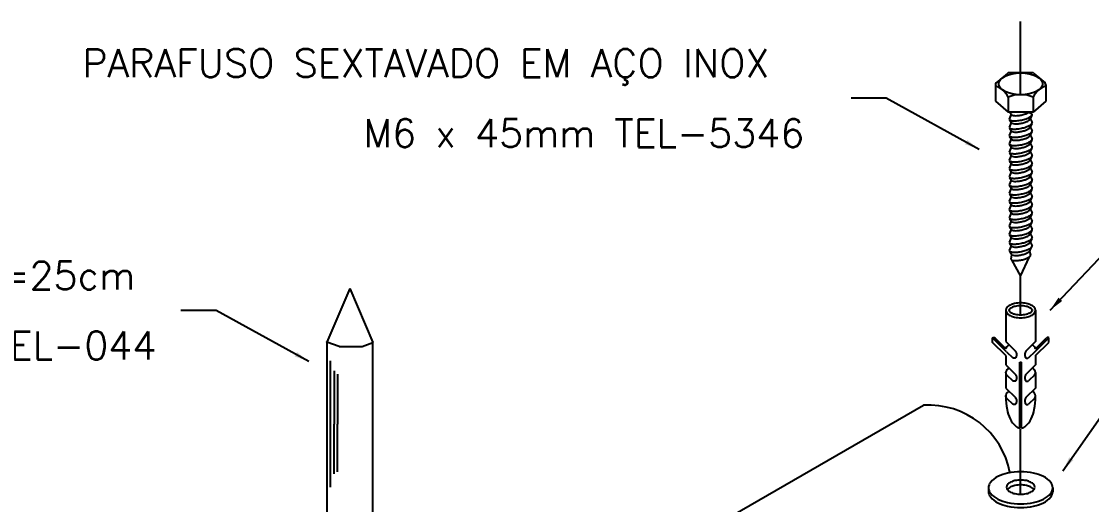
# Model space of a CAD drawing. Header units: millimetres. Extents: x -6438.6 to -6417.3, y -4691 to -4675.7.
# Drawn here: x -6430.24 to -6422.6, y -4679.13 to -4675.68 of the extents above; entities that cross this region are included whole.
import ezdxf

# ---------------------------------------------------------------- set-up
doc = ezdxf.new("R2010")
doc.units = ezdxf.units.MM
doc.header["$LTSCALE"] = 10
doc.linetypes.add('DASHDOT', pattern=[1, 0.5, -0.25, 0, -0.25])
doc.layers.add('Termotécnica', color=7, linetype='Continuous')
doc.styles.add('r80', font='romans.shx')

msp = doc.modelspace()

# ---------------------------------------------------------------- linework, layer by layer
at = {"layer": 'Termotécnica', "color": 1, "linetype": 'DASHDOT'}
for p, q in [((-6423.1102, -4676.203), (-6423.1102, -4675.684)), ((-6423.1102, -4677.7782), (-6423.1102, -4677.5027)), ((-6423.1102, -4679.0592), (-6423.1102, -4678.5927))]:
    msp.add_line(p, q, dxfattribs=at)
at = {"layer": 'Termotécnica', "color": 2}
for p, q in [((-6423.2052, -4676.0555), (-6423.284, -4676.1236)), ((-6423.0269, -4676.0511), (-6423.1934, -4676.0511)), ((-6423.0151, -4676.0555), (-6422.9364, -4676.1236)), ((-6423.2902, -4676.1372), (-6423.2902, -4676.2545)), ((-6422.9302, -4676.1372), (-6422.9302, -4676.2545)), ((-6423.2002, -4676.2248), (-6423.2002, -4676.3325)), ((-6423.0202, -4676.2248), (-6423.0202, -4676.3325)), ((-6424.0684, -4676.2327), (-6424.3184, -4676.2327)), ((-6423.4064, -4676.5974), (-6424.0684, -4676.2327)), ((-6423.2902, -4676.2545), (-6423.2002, -4676.3325)), ((-6422.9302, -4676.2545), (-6423.0202, -4676.3325)), ((-6423.0202, -4676.3325), (-6423.2002, -4676.3325)), ((-6423.1775, -4676.3473), (-6423.1925, -4676.382)), ((-6423.1865, -4676.3325), (-6423.1775, -4676.3473)), ((-6423.028, -4676.3471), (-6423.053, -4676.3325)), ((-6423.0309, -4676.3556), (-6423.0428, -4676.3773)), ((-6423.0428, -4676.3773), (-6423.028, -4676.4057)), ((-6423.1775, -4676.4059), (-6423.1925, -4676.4407)), ((-6423.1887, -4676.3875), (-6423.1775, -4676.4059)), ((-6423.1887, -4676.4461), (-6423.1775, -4676.4645)), ((-6423.0309, -4676.4143), (-6423.0428, -4676.4359)), ((-6423.0428, -4676.4359), (-6423.028, -4676.4644)), ((-6423.1775, -4676.4645), (-6423.1925, -4676.4993)), ((-6423.1775, -4676.5232), (-6423.1925, -4676.5579)), ((-6423.1887, -4676.5048), (-6423.1775, -4676.5232)), ((-6423.0309, -4676.4729), (-6423.0428, -4676.4946)), ((-6423.0428, -4676.4946), (-6423.028, -4676.523)), ((-6423.0309, -4676.5315), (-6423.0428, -4676.5532)), ((-6423.1775, -4676.5818), (-6423.1925, -4676.6166)), ((-6423.1887, -4676.5634), (-6423.1775, -4676.5818)), ((-6423.0428, -4676.5532), (-6423.028, -4676.5816)), ((-6423.0309, -4676.5902), (-6423.0428, -4676.6118)), ((-6423.0428, -4676.6118), (-6423.028, -4676.6403)), ((-6423.1775, -4676.6405), (-6423.1925, -4676.6752)), ((-6423.1887, -4676.622), (-6423.1775, -4676.6405)), ((-6423.1887, -4676.6807), (-6423.1775, -4676.6991)), ((-6423.0309, -4676.6488), (-6423.0428, -4676.6705)), ((-6423.0428, -4676.6705), (-6423.028, -4676.6989)), ((-6423.1775, -4676.6991), (-6423.1925, -4676.7339)), ((-6423.1775, -4676.7577), (-6423.1925, -4676.7925)), ((-6423.1887, -4676.7393), (-6423.1775, -4676.7577)), ((-6423.0309, -4676.7074), (-6423.0428, -4676.7291)), ((-6423.0428, -4676.7291), (-6423.028, -4676.7576)), ((-6423.1775, -4676.8164), (-6423.1925, -4676.8511)), ((-6423.1887, -4676.7979), (-6423.1775, -4676.8164)), ((-6423.0309, -4676.7661), (-6423.0428, -4676.7878)), ((-6423.0428, -4676.7878), (-6423.028, -4676.8162)), ((-6423.0309, -4676.8247), (-6423.0428, -4676.8464)), ((-6423.1775, -4676.875), (-6423.1925, -4676.9098)), ((-6423.1887, -4676.8566), (-6423.1775, -4676.875)), ((-6423.1887, -4676.9152), (-6423.1775, -4676.9336)), ((-6423.0428, -4676.8464), (-6423.028, -4676.8748)), ((-6423.0309, -4676.8834), (-6423.0428, -4676.905)), ((-6423.0428, -4676.905), (-6423.028, -4676.9335)), ((-6422.8997, -4677.7456), (-6422.0584, -4676.855)), ((-6423.1775, -4676.9336), (-6423.1925, -4676.9684)), ((-6423.1775, -4676.9923), (-6423.1925, -4677.027)), ((-6423.1887, -4676.9739), (-6423.1775, -4676.9923)), ((-6423.0309, -4676.942), (-6423.0428, -4676.9637)), ((-6423.0428, -4676.9637), (-6423.028, -4676.9921)), ((-6423.1775, -4677.0509), (-6423.1925, -4677.0857)), ((-6423.1887, -4677.0325), (-6423.1775, -4677.0509)), ((-6423.0309, -4677.0006), (-6423.0428, -4677.0223)), ((-6423.0428, -4677.0223), (-6423.028, -4677.0507)), ((-6423.0309, -4677.0593), (-6423.0428, -4677.0809)), ((-6423.1775, -4677.1096), (-6423.1925, -4677.1443)), ((-6423.1887, -4677.0911), (-6423.1775, -4677.1096)), ((-6423.0428, -4677.0809), (-6423.028, -4677.1094)), ((-6423.0309, -4677.1179), (-6423.0428, -4677.1396)), ((-6423.0428, -4677.1396), (-6423.028, -4677.168)), ((-6423.1775, -4677.1682), (-6423.1925, -4677.203)), ((-6423.1887, -4677.1498), (-6423.1775, -4677.1682)), ((-6423.1887, -4677.2084), (-6423.1775, -4677.2268)), ((-6423.0309, -4677.1765), (-6423.0428, -4677.1982)), ((-6423.0428, -4677.1982), (-6423.028, -4677.2267)), ((-6423.1775, -4677.2268), (-6423.1925, -4677.2616)), ((-6423.1775, -4677.2855), (-6423.1925, -4677.3202)), ((-6423.1887, -4677.267), (-6423.1775, -4677.2855)), ((-6423.0309, -4677.2352), (-6423.0428, -4677.2569)), ((-6423.0428, -4677.2569), (-6423.028, -4677.2853)), ((-6423.0428, -4677.3171), (-6423.0329, -4677.2959)), ((-6423.1897, -4677.325), (-6423.1775, -4677.3457)), ((-6423.1752, -4677.3496), (-6423.1799, -4677.3813)), ((-6423.1102, -4677.5027), (-6423.0474, -4677.364)), ((-6423.0469, -4677.3258), (-6423.0391, -4677.3514)), ((-6423.1749, -4677.3869), (-6423.1102, -4677.5027)), ((-6427.8943, -4677.5915), (-6428.0586, -4677.9732)), ((-6427.8943, -4677.5915), (-6427.7311, -4677.9753)), ((-6428.8495, -4677.7472), (-6429.0995, -4677.7472)), ((-6428.1875, -4678.1119), (-6428.8495, -4677.7472)), ((-6423.216, -4677.7464), (-6423.216, -4677.9699)), ((-6423.0044, -4677.7464), (-6423.0044, -4677.9699)), ((-6428.0586, -4677.9732), (-6428.058, -4679.7088)), ((-6427.9713, -4678.005), (-6428.0586, -4677.9732)), ((-6428.058, -4677.9734), (-6428.058, -4677.9717)), ((-6427.8076, -4678.005), (-6427.7311, -4677.9753)), ((-6427.731, -4679.7016), (-6427.7311, -4677.9753)), ((-6423.3101, -4677.9755), (-6423.3101, -4677.9423)), ((-6423.2104, -4678.0421), (-6423.3101, -4677.9423)), ((-6423.216, -4678.0697), (-6423.3101, -4677.9755)), ((-6423.2154, -4678.0204), (-6423.2912, -4677.9446)), ((-6423.216, -4677.9699), (-6423.1495, -4678.0364)), ((-6423.0044, -4677.9699), (-6423.0709, -4678.0364)), ((-6423.01, -4678.0421), (-6422.9102, -4677.9423)), ((-6423.0049, -4678.0204), (-6422.9292, -4677.9446)), ((-6423.0044, -4678.0697), (-6422.9102, -4677.9755)), ((-6422.9102, -4677.9755), (-6422.9102, -4677.9423)), ((-6427.9713, -4678.005), (-6427.8076, -4678.005)), ((-6423.2221, -4678.0137), (-6423.2067, -4678.0049)), ((-6423.2104, -4678.0421), (-6423.1671, -4678.0854)), ((-6423.01, -4678.0421), (-6423.0533, -4678.0854)), ((-6423.216, -4678.0697), (-6423.216, -4678.1362)), ((-6423.216, -4678.1362), (-6423.1476, -4678.2047)), ((-6423.1161, -4678.5869), (-6423.1161, -4678.1161)), ((-6423.1161, -4678.1161), (-6423.1043, -4678.1161)), ((-6423.1043, -4678.5869), (-6423.1043, -4678.1161)), ((-6423.0044, -4678.1362), (-6423.0728, -4678.2047)), ((-6423.0044, -4678.0697), (-6423.0044, -4678.1362)), ((-6423.216, -4678.1913), (-6423.216, -4678.3014)), ((-6423.2104, -4678.2073), (-6423.1671, -4678.2506)), ((-6423.01, -4678.2073), (-6423.0533, -4678.2506)), ((-6423.0044, -4678.1913), (-6423.0044, -4678.3014)), ((-6423.216, -4678.3014), (-6423.1476, -4678.3699)), ((-6423.0044, -4678.3014), (-6423.0728, -4678.3699)), ((-6422.8094, -4678.8929), (-6422.4293, -4678.35)), ((-6427.731, -4680.6885), (-6423.8037, -4678.4246)), ((-6423.2104, -4678.3726), (-6423.1671, -4678.4159)), ((-6423.01, -4678.3726), (-6423.0533, -4678.4159)), ((-6423.3393, -4679.0113), (-6423.3393, -4679.0403)), ((-6422.8812, -4679.0136), (-6422.8812, -4679.0426))]:
    msp.add_line(p, q, dxfattribs=at)
at = {"layer": 'Termotécnica', "color": 1}
for p, q in [((-6428.0329, -4678.5572), (-6428.0329, -4678.1061)), ((-6428.0072, -4678.1794), (-6428.0072, -4678.5587)), ((-6427.9819, -4678.2012), (-6427.9819, -4678.5587)), ((-6428.0329, -4679.0084), (-6428.0329, -4678.5572)), ((-6428.0072, -4678.9145), (-6428.0072, -4678.5587)), ((-6427.9819, -4678.8988), (-6427.9819, -4678.5587))]:
    msp.add_line(p, q, dxfattribs=at)
for points in [[(-6423.1925, -4676.382, 0.24548), (-6423.1873, -4676.3883, 0.082009), (-6423.1649, -4676.3937, 0.04047), (-6423.1394, -4676.3934, 0.029714), (-6423.1052, -4676.3883, 0.029714), (-6423.0718, -4676.3791, 0.04047), (-6423.0485, -4676.369, 0.082009), (-6423.0302, -4676.3549, 0.24548), (-6423.028, -4676.3471, 0.24548)], [(-6423.1775, -4676.3473, 0.24548), (-6423.1733, -4676.3524, 0.082009), (-6423.1549, -4676.3568, 0.04047), (-6423.1341, -4676.3566, 0.029714), (-6423.106, -4676.3524, 0.029714), (-6423.0787, -4676.3449, 0.04047), (-6423.0596, -4676.3366, 0.033394), (-6423.053, -4676.3325)], [(-6423.1775, -4676.4059, 0.24548), (-6423.1733, -4676.411, 0.082009), (-6423.1549, -4676.4154, 0.04047), (-6423.1341, -4676.4152, 0.029714), (-6423.106, -4676.411, 0.029714), (-6423.0787, -4676.4035, 0.04047), (-6423.0596, -4676.3952, 0.082009), (-6423.0446, -4676.3837, 0.24548), (-6423.0428, -4676.3773, 0.24548)], [(-6423.1925, -4676.4407, 0.24548), (-6423.1873, -4676.4469, 0.082009), (-6423.1649, -4676.4523, 0.04047), (-6423.1394, -4676.4521, 0.029714), (-6423.1052, -4676.4469, 0.029714), (-6423.0718, -4676.4377, 0.04047), (-6423.0485, -4676.4276, 0.082009), (-6423.0302, -4676.4136, 0.24548), (-6423.028, -4676.4057, 0.24548)], [(-6423.1775, -4676.4645, 0.24548), (-6423.1733, -4676.4697, 0.082009), (-6423.1549, -4676.4741, 0.04047), (-6423.1341, -4676.4739, 0.029714), (-6423.106, -4676.4697, 0.029714), (-6423.0787, -4676.4621, 0.04047), (-6423.0596, -4676.4539, 0.082009), (-6423.0446, -4676.4423, 0.24548), (-6423.0428, -4676.4359, 0.24548)], [(-6423.1925, -4676.4993, 0.24548), (-6423.1873, -4676.5056, 0.082009), (-6423.1649, -4676.511, 0.04047), (-6423.1394, -4676.5107, 0.029714), (-6423.1052, -4676.5056, 0.029714), (-6423.0718, -4676.4964, 0.04047), (-6423.0485, -4676.4863, 0.082009), (-6423.0302, -4676.4722, 0.24548), (-6423.028, -4676.4644, 0.24548)], [(-6423.1925, -4676.5579, 0.24548), (-6423.1873, -4676.5642, 0.082009), (-6423.1649, -4676.5696, 0.04047), (-6423.1394, -4676.5694, 0.029714), (-6423.1052, -4676.5642, 0.029714), (-6423.0718, -4676.555, 0.04047), (-6423.0485, -4676.5449, 0.082009), (-6423.0302, -4676.5308, 0.24548), (-6423.028, -4676.523, 0.24548)], [(-6423.1775, -4676.5232, 0.24548), (-6423.1733, -4676.5283, 0.082009), (-6423.1549, -4676.5327, 0.04047), (-6423.1341, -4676.5325, 0.029714), (-6423.106, -4676.5283, 0.029714), (-6423.0787, -4676.5208, 0.04047), (-6423.0596, -4676.5125, 0.082009), (-6423.0446, -4676.501, 0.24548), (-6423.0428, -4676.4946, 0.24548)], [(-6423.1925, -4676.6166, 0.24548), (-6423.1873, -4676.6229, 0.082009), (-6423.1649, -4676.6282, 0.04047), (-6423.1394, -4676.628, 0.029714), (-6423.1052, -4676.6228, 0.029714), (-6423.0718, -4676.6136, 0.04047), (-6423.0485, -4676.6035, 0.082009), (-6423.0302, -4676.5895, 0.24548), (-6423.028, -4676.5816, 0.24548)], [(-6423.1775, -4676.5818, 0.24548), (-6423.1733, -4676.587, 0.082009), (-6423.1549, -4676.5914, 0.04047), (-6423.1341, -4676.5912, 0.029714), (-6423.106, -4676.5869, 0.029714), (-6423.0787, -4676.5794, 0.04047), (-6423.0596, -4676.5711, 0.082009), (-6423.0446, -4676.5596, 0.24548), (-6423.0428, -4676.5532, 0.24548)], [(-6423.1775, -4676.6405, 0.24548), (-6423.1733, -4676.6456, 0.082009), (-6423.1549, -4676.65, 0.04047), (-6423.1341, -4676.6498, 0.029714), (-6423.106, -4676.6456, 0.029714), (-6423.0787, -4676.638, 0.04047), (-6423.0596, -4676.6298, 0.082009), (-6423.0446, -4676.6183, 0.24548), (-6423.0428, -4676.6118, 0.24548)], [(-6423.1925, -4676.6752, 0.24548), (-6423.1873, -4676.6815, 0.082009), (-6423.1649, -4676.6869, 0.04047), (-6423.1394, -4676.6866, 0.029714), (-6423.1052, -4676.6815, 0.029714), (-6423.0718, -4676.6723, 0.04047), (-6423.0485, -4676.6622, 0.082009), (-6423.0302, -4676.6481, 0.24548), (-6423.028, -4676.6403, 0.24548)], [(-6423.1775, -4676.6991, 0.24548), (-6423.1733, -4676.7042, 0.082009), (-6423.1549, -4676.7086, 0.04047), (-6423.1341, -4676.7084, 0.029714), (-6423.106, -4676.7042, 0.029714), (-6423.0787, -4676.6967, 0.04047), (-6423.0596, -4676.6884, 0.082009), (-6423.0446, -4676.6769, 0.24548), (-6423.0428, -4676.6705, 0.24548)], [(-6423.1925, -4676.7339, 0.24548), (-6423.1873, -4676.7401, 0.082009), (-6423.1649, -4676.7455, 0.04047), (-6423.1394, -4676.7453, 0.029714), (-6423.1052, -4676.7401, 0.029714), (-6423.0718, -4676.7309, 0.04047), (-6423.0485, -4676.7208, 0.082009), (-6423.0302, -4676.7067, 0.24548), (-6423.028, -4676.6989, 0.24548)], [(-6423.1925, -4676.7925, 0.24548), (-6423.1873, -4676.7988, 0.082009), (-6423.1649, -4676.8041, 0.04047), (-6423.1394, -4676.8039, 0.029714), (-6423.1052, -4676.7987, 0.029714), (-6423.0718, -4676.7895, 0.04047), (-6423.0485, -4676.7794, 0.082009), (-6423.0302, -4676.7654, 0.24548), (-6423.028, -4676.7576, 0.24548)], [(-6423.1775, -4676.7577, 0.24548), (-6423.1733, -4676.7629, 0.082009), (-6423.1549, -4676.7673, 0.04047), (-6423.1341, -4676.7671, 0.029714), (-6423.106, -4676.7628, 0.029714), (-6423.0787, -4676.7553, 0.04047), (-6423.0596, -4676.747, 0.082009), (-6423.0446, -4676.7355, 0.24548), (-6423.0428, -4676.7291, 0.24548)], [(-6423.1925, -4676.8511, 0.24548), (-6423.1873, -4676.8574, 0.082009), (-6423.1649, -4676.8628, 0.04047), (-6423.1394, -4676.8625, 0.029714), (-6423.1052, -4676.8574, 0.029714), (-6423.0718, -4676.8482, 0.04047), (-6423.0485, -4676.8381, 0.082009), (-6423.0302, -4676.824, 0.24548), (-6423.028, -4676.8162, 0.24548)], [(-6423.1775, -4676.8164, 0.24548), (-6423.1733, -4676.8215, 0.082009), (-6423.1549, -4676.8259, 0.04047), (-6423.1341, -4676.8257, 0.029714), (-6423.106, -4676.8215, 0.029714), (-6423.0787, -4676.814, 0.04047), (-6423.0596, -4676.8057, 0.082009), (-6423.0446, -4676.7942, 0.24548), (-6423.0428, -4676.7878, 0.24548)], [(-6423.1925, -4676.9098, 0.24548), (-6423.1873, -4676.916, 0.082009), (-6423.1649, -4676.9214, 0.04047), (-6423.1394, -4676.9212, 0.029714), (-6423.1052, -4676.916, 0.029714), (-6423.0718, -4676.9068, 0.04047), (-6423.0485, -4676.8967, 0.082009), (-6423.0302, -4676.8827, 0.24548), (-6423.028, -4676.8748, 0.24548)], [(-6423.1775, -4676.875, 0.24548), (-6423.1733, -4676.8801, 0.082009), (-6423.1549, -4676.8845, 0.04047), (-6423.1341, -4676.8843, 0.029714), (-6423.106, -4676.8801, 0.029714), (-6423.0787, -4676.8726, 0.04047), (-6423.0596, -4676.8643, 0.082009), (-6423.0446, -4676.8528, 0.24548), (-6423.0428, -4676.8464, 0.24548)], [(-6423.1775, -4676.9336, 0.24548), (-6423.1733, -4676.9388, 0.082009), (-6423.1549, -4676.9432, 0.04047), (-6423.1341, -4676.943, 0.029714), (-6423.106, -4676.9388, 0.029714), (-6423.0787, -4676.9312, 0.04047), (-6423.0596, -4676.9229, 0.082009), (-6423.0446, -4676.9114, 0.24548), (-6423.0428, -4676.905, 0.24548)], [(-6423.1925, -4676.9684, 0.24548), (-6423.1873, -4676.9747, 0.082009), (-6423.1649, -4676.9801, 0.04047), (-6423.1394, -4676.9798, 0.029714), (-6423.1052, -4676.9746, 0.029714), (-6423.0718, -4676.9655, 0.04047), (-6423.0485, -4676.9553, 0.082009), (-6423.0302, -4676.9413, 0.24548), (-6423.028, -4676.9335, 0.24548)], [(-6423.1925, -4677.027, 0.24548), (-6423.1873, -4677.0333, 0.082009), (-6423.1649, -4677.0387, 0.04047), (-6423.1394, -4677.0385, 0.029714), (-6423.1052, -4677.0333, 0.029714), (-6423.0718, -4677.0241, 0.04047), (-6423.0485, -4677.014, 0.082009), (-6423.0302, -4676.9999, 0.24548), (-6423.028, -4676.9921, 0.24548)], [(-6423.1775, -4676.9923, 0.24548), (-6423.1733, -4676.9974, 0.082009), (-6423.1549, -4677.0018, 0.04047), (-6423.1341, -4677.0016, 0.029714), (-6423.106, -4676.9974, 0.029714), (-6423.0787, -4676.9899, 0.04047), (-6423.0596, -4676.9816, 0.082009), (-6423.0446, -4676.9701, 0.24548), (-6423.0428, -4676.9637, 0.24548)], [(-6423.1925, -4677.0857, 0.24548), (-6423.1873, -4677.0919, 0.082009), (-6423.1649, -4677.0973, 0.04047), (-6423.1394, -4677.0971, 0.029714), (-6423.1052, -4677.0919, 0.029714), (-6423.0718, -4677.0827, 0.04047), (-6423.0485, -4677.0726, 0.082009), (-6423.0302, -4677.0586, 0.24548), (-6423.028, -4677.0507, 0.24548)], [(-6423.1775, -4677.0509, 0.24548), (-6423.1733, -4677.056, 0.082009), (-6423.1549, -4677.0605, 0.04047), (-6423.1341, -4677.0603, 0.029714), (-6423.106, -4677.056, 0.029714), (-6423.0787, -4677.0485, 0.04047), (-6423.0596, -4677.0402, 0.082009), (-6423.0446, -4677.0287, 0.24548), (-6423.0428, -4677.0223, 0.24548)], [(-6423.1925, -4677.1443, 0.24548), (-6423.1873, -4677.1506, 0.082009), (-6423.1649, -4677.156, 0.04047), (-6423.1394, -4677.1557, 0.029714), (-6423.1052, -4677.1506, 0.029714), (-6423.0718, -4677.1414, 0.04047), (-6423.0485, -4677.1313, 0.082009), (-6423.0302, -4677.1172, 0.24548), (-6423.028, -4677.1094, 0.24548)], [(-6423.1775, -4677.1096, 0.24548), (-6423.1733, -4677.1147, 0.082009), (-6423.1549, -4677.1191, 0.04047), (-6423.1341, -4677.1189, 0.029714), (-6423.106, -4677.1147, 0.029714), (-6423.0787, -4677.1071, 0.04047), (-6423.0596, -4677.0989, 0.082009), (-6423.0446, -4677.0874, 0.24548), (-6423.0428, -4677.0809, 0.24548)], [(-6423.1775, -4677.1682, 0.24548), (-6423.1733, -4677.1733, 0.082009), (-6423.1549, -4677.1777, 0.04047), (-6423.1341, -4677.1775, 0.029714), (-6423.106, -4677.1733, 0.029714), (-6423.0787, -4677.1658, 0.04047), (-6423.0596, -4677.1575, 0.082009), (-6423.0446, -4677.146, 0.24548), (-6423.0428, -4677.1396, 0.24548)], [(-6423.1925, -4677.203, 0.24548), (-6423.1873, -4677.2092, 0.082009), (-6423.1649, -4677.2146, 0.04047), (-6423.1394, -4677.2144, 0.029714), (-6423.1052, -4677.2092, 0.029714), (-6423.0718, -4677.2, 0.04047), (-6423.0485, -4677.1899, 0.082009), (-6423.0302, -4677.1758, 0.24548), (-6423.028, -4677.168, 0.24548)], [(-6423.1775, -4677.2268, 0.24548), (-6423.1733, -4677.232, 0.082009), (-6423.1549, -4677.2364, 0.04047), (-6423.1341, -4677.2362, 0.029714), (-6423.106, -4677.2319, 0.029714), (-6423.0787, -4677.2244, 0.04047), (-6423.0596, -4677.2161, 0.082009), (-6423.0446, -4677.2046, 0.24548), (-6423.0428, -4677.1982, 0.24548)], [(-6423.1925, -4677.2616, 0.24548), (-6423.1873, -4677.2679, 0.082009), (-6423.1649, -4677.2732, 0.04047), (-6423.1394, -4677.273, 0.029714), (-6423.1052, -4677.2678, 0.029714), (-6423.0718, -4677.2586, 0.04047), (-6423.0485, -4677.2485, 0.082009), (-6423.0302, -4677.2345, 0.24548), (-6423.028, -4677.2267, 0.24548)], [(-6423.1925, -4677.3202, 0.24548), (-6423.1873, -4677.3265, 0.082009), (-6423.1649, -4677.3319, 0.04047), (-6423.1394, -4677.3316, 0.029714), (-6423.1052, -4677.3265, 0.029714), (-6423.0718, -4677.3173, 0.04047), (-6423.0485, -4677.3072, 0.082009), (-6423.0302, -4677.2931, 0.24548), (-6423.028, -4677.2853, 0.24548)], [(-6423.1775, -4677.2855, 0.24548), (-6423.1733, -4677.2906, 0.082009), (-6423.1549, -4677.295, 0.04047), (-6423.1341, -4677.2948, 0.029714), (-6423.106, -4677.2906, 0.029714), (-6423.0787, -4677.2831, 0.04047), (-6423.0596, -4677.2748, 0.082009), (-6423.0446, -4677.2633, 0.24548), (-6423.0428, -4677.2569, 0.24548)], [(-6423.1799, -4677.3813, 0.24548), (-6423.1754, -4677.3867, 0.082009), (-6423.1562, -4677.3913, 0.04047), (-6423.1345, -4677.3911, 0.029714), (-6423.1052, -4677.3867, 0.029714), (-6423.0766, -4677.3788, 0.04047), (-6423.0567, -4677.3702, 0.082009), (-6423.041, -4677.3581, 0.24548), (-6423.0391, -4677.3514, 0.24548)], [(-6423.1775, -4677.3457, 0.24548), (-6423.1733, -4677.3508, 0.082009), (-6423.1549, -4677.3552, 0.04047), (-6423.1341, -4677.355, 0.029714), (-6423.106, -4677.3508, 0.029714), (-6423.0787, -4677.3433, 0.04047), (-6423.0596, -4677.335, 0.082009), (-6423.0446, -4677.3235, 0.24548), (-6423.0428, -4677.3171, 0.24548)]]:
    msp.add_lwpolyline(points, format="xyb", dxfattribs=at)
at = {"layer": 'Termotécnica', "color": 2}
for points in [[(-6423.0044, -4677.7464, 0.174705), (-6423.0108, -4677.7285, 0.104203), (-6423.0354, -4677.709, 0.064948), (-6423.0674, -4677.6979, 0.051099), (-6423.1102, -4677.6935, 0.051099), (-6423.153, -4677.6979, 0.064948), (-6423.185, -4677.709, 0.104203), (-6423.2096, -4677.7285, 0.174705), (-6423.216, -4677.7464, 0.174705), (-6423.2096, -4677.7644, 0.104203), (-6423.185, -4677.7839, 0.064948), (-6423.153, -4677.795, 0.051099), (-6423.1102, -4677.7994, 0.051099), (-6423.0674, -4677.795, 0.064948), (-6423.0354, -4677.7839, 0.104203), (-6423.0108, -4677.7644, 0.174705)], [(-6423.0255, -4677.7464, 0.174705), (-6423.0271, -4677.742, 0.104203), (-6423.0448, -4677.728, 0.064948), (-6423.0717, -4677.7186, 0.051099), (-6423.1102, -4677.7147, 0.051099), (-6423.1487, -4677.7186, 0.064948), (-6423.1756, -4677.728, 0.104203), (-6423.1933, -4677.742, 0.174705), (-6423.1949, -4677.7464, 0.174705), (-6423.1933, -4677.7509, 0.104203), (-6423.1756, -4677.7649, 0.064948), (-6423.1487, -4677.7743, 0.051099), (-6423.1102, -4677.7782, 0.051099), (-6423.0717, -4677.7743, 0.064948), (-6423.0448, -4677.7649, 0.104203), (-6423.0271, -4677.7509, 0.174705)], [(-6422.8812, -4679.0136, 0.174705), (-6422.8952, -4678.9748, 0.104203), (-6422.9483, -4678.9326, 0.064948), (-6423.0176, -4678.9085, 0.051099), (-6423.1103, -4678.899, 0.051099), (-6423.2029, -4678.9085, 0.064948), (-6423.2722, -4678.9326, 0.104203), (-6423.3254, -4678.9748, 0.174705), (-6423.3393, -4679.0136, 0.174705), (-6423.3254, -4679.0524, 0.104203), (-6423.2722, -4679.0946, 0.064948), (-6423.2029, -4679.1186, 0.051099), (-6423.1103, -4679.1281, 0.051099), (-6423.0176, -4679.1186, 0.064948), (-6422.9483, -4679.0946, 0.104203), (-6422.8952, -4679.0524, 0.174705)], [(-6423.0096, -4679.0088, 0.174705), (-6423.0157, -4678.9917, 0.104203), (-6423.0391, -4678.9732, 0.064948), (-6423.0696, -4678.9626, 0.051099), (-6423.1103, -4678.9584, 0.051099), (-6423.151, -4678.9626, 0.064948), (-6423.1815, -4678.9732, 0.104203), (-6423.2049, -4678.9917, 0.174705), (-6423.211, -4679.0088, 0.174705), (-6423.2049, -4679.0259, 0.104203), (-6423.1815, -4679.0444, 0.064948), (-6423.151, -4679.055, 0.051099), (-6423.1103, -4679.0592, 0.051099), (-6423.0696, -4679.055, 0.064948), (-6423.0391, -4679.0444, 0.104203), (-6423.0157, -4679.0259, 0.174705)]]:
    msp.add_lwpolyline(points, format="xyb", close=True, dxfattribs=at)
for points in [[(-6423.3101, -4677.9423), (-6423.3053, -4677.9404), (-6423.2981, -4677.9413), (-6423.2912, -4677.9446)], [(-6422.9102, -4677.9423), (-6422.9151, -4677.9404), (-6422.9222, -4677.9413), (-6422.9292, -4677.9446)], [(-6423.1495, -4678.0364), (-6423.1481, -4678.0385), (-6423.1469, -4678.0405), (-6423.1459, -4678.0422), (-6423.145, -4678.0438), (-6423.1442, -4678.0452), (-6423.1436, -4678.0464), (-6423.143, -4678.0476), (-6423.1426, -4678.0487), (-6423.1422, -4678.0497), (-6423.1418, -4678.0506), (-6423.1415, -4678.0514), (-6423.1412, -4678.0523), (-6423.141, -4678.0531), (-6423.1408, -4678.0538), (-6423.1406, -4678.0546), (-6423.1405, -4678.0554), (-6423.1403, -4678.0563), (-6423.1402, -4678.0571), (-6423.1401, -4678.058), (-6423.14, -4678.0589), (-6423.1399, -4678.0599), (-6423.1399, -4678.0608), (-6423.1399, -4678.0618), (-6423.1399, -4678.0628), (-6423.1399, -4678.0638), (-6423.14, -4678.0648), (-6423.1401, -4678.0658), (-6423.1402, -4678.0668), (-6423.1403, -4678.0679), (-6423.1405, -4678.0689), (-6423.1406, -4678.0699), (-6423.1408, -4678.0708), (-6423.1409, -4678.0718), (-6423.1411, -4678.0727), (-6423.1412, -4678.0737), (-6423.1414, -4678.0746), (-6423.1416, -4678.0755), (-6423.1418, -4678.0763), (-6423.142, -4678.0772), (-6423.1422, -4678.078), (-6423.1425, -4678.0788), (-6423.1428, -4678.0796), (-6423.1431, -4678.0804), (-6423.1434, -4678.0811), (-6423.1438, -4678.0818), (-6423.1441, -4678.0825), (-6423.1445, -4678.0831), (-6423.1449, -4678.0836), (-6423.1454, -4678.0842), (-6423.1458, -4678.0846), (-6423.1463, -4678.0851), (-6423.1468, -4678.0855), (-6423.1473, -4678.0858), (-6423.1478, -4678.0861), (-6423.1483, -4678.0864), (-6423.1488, -4678.0866), (-6423.1493, -4678.0868), (-6423.1499, -4678.087), (-6423.1504, -4678.0872), (-6423.1511, -4678.0873), (-6423.1517, -4678.0874), (-6423.1525, -4678.0875), (-6423.1533, -4678.0876), (-6423.1542, -4678.0877), (-6423.1552, -4678.0878), (-6423.1563, -4678.0878), (-6423.1576, -4678.0878), (-6423.159, -4678.0877), (-6423.1607, -4678.0874), (-6423.1625, -4678.0869), (-6423.1647, -4678.0863), (-6423.1671, -4678.0854)], [(-6423.0709, -4678.0364), (-6423.0723, -4678.0385), (-6423.0735, -4678.0405), (-6423.0745, -4678.0422), (-6423.0754, -4678.0438), (-6423.0761, -4678.0452), (-6423.0768, -4678.0464), (-6423.0773, -4678.0476), (-6423.0778, -4678.0487), (-6423.0782, -4678.0497), (-6423.0786, -4678.0506), (-6423.0789, -4678.0514), (-6423.0791, -4678.0523), (-6423.0794, -4678.0531), (-6423.0796, -4678.0538), (-6423.0797, -4678.0546), (-6423.0799, -4678.0554), (-6423.08, -4678.0563), (-6423.0802, -4678.0571), (-6423.0803, -4678.058), (-6423.0804, -4678.0589), (-6423.0804, -4678.0599), (-6423.0805, -4678.0608), (-6423.0805, -4678.0618), (-6423.0805, -4678.0628), (-6423.0804, -4678.0638), (-6423.0804, -4678.0648), (-6423.0803, -4678.0658), (-6423.0802, -4678.0668), (-6423.0801, -4678.0679), (-6423.0799, -4678.0689), (-6423.0798, -4678.0699), (-6423.0796, -4678.0708), (-6423.0795, -4678.0718), (-6423.0793, -4678.0727), (-6423.0792, -4678.0737), (-6423.079, -4678.0746), (-6423.0788, -4678.0755), (-6423.0786, -4678.0763), (-6423.0784, -4678.0772), (-6423.0782, -4678.078), (-6423.0779, -4678.0788), (-6423.0776, -4678.0796), (-6423.0773, -4678.0804), (-6423.077, -4678.0811), (-6423.0766, -4678.0818), (-6423.0763, -4678.0825), (-6423.0759, -4678.0831), (-6423.0754, -4678.0836), (-6423.075, -4678.0842), (-6423.0746, -4678.0846), (-6423.0741, -4678.0851), (-6423.0736, -4678.0855), (-6423.0731, -4678.0858), (-6423.0726, -4678.0861), (-6423.0721, -4678.0864), (-6423.0716, -4678.0866), (-6423.0711, -4678.0868), (-6423.0705, -4678.087), (-6423.0699, -4678.0872), (-6423.0693, -4678.0873), (-6423.0687, -4678.0874), (-6423.0679, -4678.0875), (-6423.0671, -4678.0876), (-6423.0662, -4678.0877), (-6423.0652, -4678.0878), (-6423.0641, -4678.0878), (-6423.0628, -4678.0878), (-6423.0614, -4678.0877), (-6423.0597, -4678.0874), (-6423.0578, -4678.0869), (-6423.0557, -4678.0863), (-6423.0533, -4678.0854)], [(-6423.1495, -4678.2016), (-6423.1481, -4678.2038), (-6423.1469, -4678.2057), (-6423.1459, -4678.2074), (-6423.145, -4678.209), (-6423.1442, -4678.2104), (-6423.1436, -4678.2117), (-6423.143, -4678.2128), (-6423.1426, -4678.2139), (-6423.1422, -4678.2149), (-6423.1418, -4678.2158), (-6423.1415, -4678.2167), (-6423.1412, -4678.2175), (-6423.141, -4678.2183), (-6423.1408, -4678.2191), (-6423.1406, -4678.2199), (-6423.1405, -4678.2207), (-6423.1403, -4678.2215), (-6423.1402, -4678.2224), (-6423.1401, -4678.2233), (-6423.14, -4678.2242), (-6423.1399, -4678.2251), (-6423.1399, -4678.2261), (-6423.1399, -4678.2271), (-6423.1399, -4678.228), (-6423.1399, -4678.229), (-6423.14, -4678.2301), (-6423.1401, -4678.2311), (-6423.1402, -4678.2321), (-6423.1403, -4678.2331), (-6423.1405, -4678.2341), (-6423.1406, -4678.2351), (-6423.1408, -4678.2361), (-6423.1409, -4678.237), (-6423.1411, -4678.238), (-6423.1412, -4678.2389), (-6423.1414, -4678.2398), (-6423.1416, -4678.2407), (-6423.1418, -4678.2416), (-6423.142, -4678.2424), (-6423.1422, -4678.2432), (-6423.1425, -4678.2441), (-6423.1428, -4678.2448), (-6423.1431, -4678.2456), (-6423.1434, -4678.2463), (-6423.1438, -4678.247), (-6423.1441, -4678.2477), (-6423.1445, -4678.2483), (-6423.1449, -4678.2489), (-6423.1454, -4678.2494), (-6423.1458, -4678.2499), (-6423.1463, -4678.2503), (-6423.1468, -4678.2507), (-6423.1473, -4678.251), (-6423.1478, -4678.2514), (-6423.1483, -4678.2516), (-6423.1488, -4678.2519), (-6423.1493, -4678.2521), (-6423.1499, -4678.2523), (-6423.1504, -4678.2524), (-6423.1511, -4678.2526), (-6423.1517, -4678.2527), (-6423.1525, -4678.2528), (-6423.1533, -4678.2529), (-6423.1542, -4678.253), (-6423.1552, -4678.253), (-6423.1563, -4678.2531), (-6423.1576, -4678.2531), (-6423.159, -4678.2529), (-6423.1607, -4678.2526), (-6423.1625, -4678.2522), (-6423.1647, -4678.2515), (-6423.1671, -4678.2506)], [(-6423.0709, -4678.2016), (-6423.0723, -4678.2038), (-6423.0735, -4678.2057), (-6423.0745, -4678.2074), (-6423.0754, -4678.209), (-6423.0761, -4678.2104), (-6423.0768, -4678.2117), (-6423.0773, -4678.2128), (-6423.0778, -4678.2139), (-6423.0782, -4678.2149), (-6423.0786, -4678.2158), (-6423.0789, -4678.2167), (-6423.0791, -4678.2175), (-6423.0794, -4678.2183), (-6423.0796, -4678.2191), (-6423.0797, -4678.2199), (-6423.0799, -4678.2207), (-6423.08, -4678.2215), (-6423.0802, -4678.2224), (-6423.0803, -4678.2233), (-6423.0804, -4678.2242), (-6423.0804, -4678.2251), (-6423.0805, -4678.2261), (-6423.0805, -4678.2271), (-6423.0805, -4678.228), (-6423.0804, -4678.229), (-6423.0804, -4678.2301), (-6423.0803, -4678.2311), (-6423.0802, -4678.2321), (-6423.0801, -4678.2331), (-6423.0799, -4678.2341), (-6423.0798, -4678.2351), (-6423.0796, -4678.2361), (-6423.0795, -4678.237), (-6423.0793, -4678.238), (-6423.0792, -4678.2389), (-6423.079, -4678.2398), (-6423.0788, -4678.2407), (-6423.0786, -4678.2416), (-6423.0784, -4678.2424), (-6423.0782, -4678.2432), (-6423.0779, -4678.2441), (-6423.0776, -4678.2448), (-6423.0773, -4678.2456), (-6423.077, -4678.2463), (-6423.0766, -4678.247), (-6423.0763, -4678.2477), (-6423.0759, -4678.2483), (-6423.0754, -4678.2489), (-6423.075, -4678.2494), (-6423.0746, -4678.2499), (-6423.0741, -4678.2503), (-6423.0736, -4678.2507), (-6423.0731, -4678.251), (-6423.0726, -4678.2514), (-6423.0721, -4678.2516), (-6423.0716, -4678.2519), (-6423.0711, -4678.2521), (-6423.0705, -4678.2523), (-6423.0699, -4678.2524), (-6423.0693, -4678.2526), (-6423.0687, -4678.2527), (-6423.0679, -4678.2528), (-6423.0671, -4678.2529), (-6423.0662, -4678.253), (-6423.0652, -4678.253), (-6423.0641, -4678.2531), (-6423.0628, -4678.2531), (-6423.0614, -4678.2529), (-6423.0597, -4678.2526), (-6423.0578, -4678.2522), (-6423.0557, -4678.2515), (-6423.0533, -4678.2506)], [(-6423.1495, -4678.3669), (-6423.1481, -4678.369), (-6423.1469, -4678.3709), (-6423.1459, -4678.3727), (-6423.145, -4678.3742), (-6423.1442, -4678.3756), (-6423.1436, -4678.3769), (-6423.143, -4678.3781), (-6423.1426, -4678.3792), (-6423.1422, -4678.3801), (-6423.1418, -4678.381), (-6423.1415, -4678.3819), (-6423.1412, -4678.3827), (-6423.141, -4678.3835), (-6423.1408, -4678.3843), (-6423.1406, -4678.3851), (-6423.1405, -4678.3859), (-6423.1403, -4678.3868), (-6423.1402, -4678.3876), (-6423.1401, -4678.3885), (-6423.14, -4678.3894), (-6423.1399, -4678.3904), (-6423.1399, -4678.3913), (-6423.1399, -4678.3923), (-6423.1399, -4678.3933), (-6423.1399, -4678.3943), (-6423.14, -4678.3953), (-6423.1401, -4678.3963), (-6423.1402, -4678.3973), (-6423.1403, -4678.3983), (-6423.1405, -4678.3993), (-6423.1406, -4678.4003), (-6423.1408, -4678.4013), (-6423.1409, -4678.4023), (-6423.1411, -4678.4032), (-6423.1412, -4678.4041), (-6423.1414, -4678.4051), (-6423.1416, -4678.4059), (-6423.1418, -4678.4068), (-6423.142, -4678.4077), (-6423.1422, -4678.4085), (-6423.1425, -4678.4093), (-6423.1428, -4678.4101), (-6423.1431, -4678.4108), (-6423.1434, -4678.4116), (-6423.1438, -4678.4123), (-6423.1441, -4678.4129), (-6423.1445, -4678.4136), (-6423.1449, -4678.4141), (-6423.1454, -4678.4146), (-6423.1458, -4678.4151), (-6423.1463, -4678.4156), (-6423.1468, -4678.4159), (-6423.1473, -4678.4163), (-6423.1478, -4678.4166), (-6423.1483, -4678.4169), (-6423.1488, -4678.4171), (-6423.1493, -4678.4173), (-6423.1499, -4678.4175), (-6423.1504, -4678.4177), (-6423.1511, -4678.4178), (-6423.1517, -4678.4179), (-6423.1525, -4678.418), (-6423.1533, -4678.4181), (-6423.1542, -4678.4182), (-6423.1552, -4678.4183), (-6423.1563, -4678.4183), (-6423.1576, -4678.4183), (-6423.159, -4678.4182), (-6423.1607, -4678.4179), (-6423.1625, -4678.4174), (-6423.1647, -4678.4168), (-6423.1671, -4678.4159)], [(-6423.0709, -4678.3669), (-6423.0723, -4678.369), (-6423.0735, -4678.3709), (-6423.0745, -4678.3727), (-6423.0754, -4678.3742), (-6423.0761, -4678.3756), (-6423.0768, -4678.3769), (-6423.0773, -4678.3781), (-6423.0778, -4678.3792), (-6423.0782, -4678.3801), (-6423.0786, -4678.381), (-6423.0789, -4678.3819), (-6423.0791, -4678.3827), (-6423.0794, -4678.3835), (-6423.0796, -4678.3843), (-6423.0797, -4678.3851), (-6423.0799, -4678.3859), (-6423.08, -4678.3868), (-6423.0802, -4678.3876), (-6423.0803, -4678.3885), (-6423.0804, -4678.3894), (-6423.0804, -4678.3904), (-6423.0805, -4678.3913), (-6423.0805, -4678.3923), (-6423.0805, -4678.3933), (-6423.0804, -4678.3943), (-6423.0804, -4678.3953), (-6423.0803, -4678.3963), (-6423.0802, -4678.3973), (-6423.0801, -4678.3983), (-6423.0799, -4678.3993), (-6423.0798, -4678.4003), (-6423.0796, -4678.4013), (-6423.0795, -4678.4023), (-6423.0793, -4678.4032), (-6423.0792, -4678.4041), (-6423.079, -4678.4051), (-6423.0788, -4678.4059), (-6423.0786, -4678.4068), (-6423.0784, -4678.4077), (-6423.0782, -4678.4085), (-6423.0779, -4678.4093), (-6423.0776, -4678.4101), (-6423.0773, -4678.4108), (-6423.077, -4678.4116), (-6423.0766, -4678.4123), (-6423.0763, -4678.4129), (-6423.0759, -4678.4136), (-6423.0754, -4678.4141), (-6423.075, -4678.4146), (-6423.0746, -4678.4151), (-6423.0741, -4678.4156), (-6423.0736, -4678.4159), (-6423.0731, -4678.4163), (-6423.0726, -4678.4166), (-6423.0721, -4678.4169), (-6423.0716, -4678.4171), (-6423.0711, -4678.4173), (-6423.0705, -4678.4175), (-6423.0699, -4678.4177), (-6423.0693, -4678.4178), (-6423.0687, -4678.4179), (-6423.0679, -4678.418), (-6423.0671, -4678.4181), (-6423.0662, -4678.4182), (-6423.0652, -4678.4183), (-6423.0641, -4678.4183), (-6423.0628, -4678.4183), (-6423.0614, -4678.4182), (-6423.0597, -4678.4179), (-6423.0578, -4678.4174), (-6423.0557, -4678.4168), (-6423.0533, -4678.4159)]]:
    msp.add_lwpolyline(points, dxfattribs=at)
for points in [[(-6423.2154, -4678.0204, -0.122515), (-6423.2096, -4678.0081, -0.074458), (-6423.1928, -4677.9931, -0.064948)], [(-6423.0049, -4678.0204, 0.122515), (-6423.0108, -4678.0081, 0.074458), (-6423.0276, -4677.9931, 0.064948)], [(-6423.216, -4678.1913, -0.174705), (-6423.2096, -4678.1734, -0.074458), (-6423.1928, -4678.1584, -0.064948)], [(-6423.2096, -4678.2092, -0.174705), (-6423.216, -4678.1913, -0.174705)], [(-6423.2104, -4678.2073, -0.021127), (-6423.2119, -4678.206, -0.170198)], [(-6423.0044, -4678.1913, 0.174705), (-6423.0108, -4678.1734, 0.074458), (-6423.0276, -4678.1584, 0.064948)], [(-6423.0108, -4678.2092, 0.174705), (-6423.0044, -4678.1913, 0.174705)], [(-6423.01, -4678.2073, 0.021127), (-6423.0085, -4678.206, 0.170198)], [(-6423.216, -4678.3533, 0.005298), (-6423.2161, -4678.3634, 0.048405), (-6423.2073, -4678.4541, 0.062165), (-6423.1851, -4678.5217, 0.102796), (-6423.1456, -4678.5739, 0.153617), (-6423.1161, -4678.5869, 0.181773)], [(-6423.216, -4678.3565, -0.174705), (-6423.2096, -4678.3386, -0.074458), (-6423.1928, -4678.3236, -0.064948)], [(-6423.2119, -4678.3712, -0.138405), (-6423.216, -4678.3565, -0.174705)], [(-6423.1043, -4678.5869, 0.153617), (-6423.0748, -4678.5739, 0.102796), (-6423.0353, -4678.5217, 0.062165), (-6423.0131, -4678.4541, 0.048405), (-6423.0043, -4678.3634, 0.005298), (-6423.0044, -4678.3533, 0.062165)], [(-6423.0044, -4678.3565, 0.174705), (-6423.0108, -4678.3386, 0.074458), (-6423.0276, -4678.3236, 0.064948)], [(-6423.0108, -4678.3745, 0.174705), (-6423.0044, -4678.3565, 0.174705)], [(-6423.2104, -4678.3726, -0.021127), (-6423.2119, -4678.3712, -0.170198)], [(-6423.01, -4678.3726, 0.021127), (-6423.0085, -4678.3712, 0.170198)], [(-6423.3393, -4679.0391, 0.00472), (-6423.3393, -4679.0403, 0.174705), (-6423.3254, -4679.0791, 0.104203), (-6423.2722, -4679.1212, 0.064948), (-6423.2029, -4679.1453, 0.051099), (-6423.1103, -4679.1548, 0.051099), (-6423.0176, -4679.1453, 0.064948), (-6422.9483, -4679.1212, 0.104203), (-6422.8952, -4679.0791, 0.174705), (-6422.8812, -4679.0403, 0.174705)], [(-6423.0158, -4679.026, 0.103679), (-6423.0391, -4679.0075, 0.064948), (-6423.0696, -4678.997, 0.051099), (-6423.1103, -4678.9928, 0.051099), (-6423.151, -4678.997, 0.064948), (-6423.1815, -4679.0075, 0.103679), (-6423.2048, -4679.026, 0.174705)]]:
    msp.add_lwpolyline(points, format="xyb", dxfattribs=at)
for centre, radius, start, end in [((-6423.1934, -4676.0691), 0.018, 90, 130.88457), ((-6423.0269, -4676.0691), 0.018, 49.11647, 90), ((-6423.2722, -4676.1372), 0.018, 130.88457, 180), ((-6423.3273, -4676.2809), 0.139, 23.81075, 74.50098), ((-6422.8927, -4676.2813), 0.1394, 105.58178, 156.10648), ((-6422.9482, -4676.1372), 0.018, 0, 49.11647), ((-6423.1102, -4676.4475), 0.2401, 67.99693, 112.0248), ((-6423.768, -4679.015), 0.5915, 10.67158, 93.46419)]:
    msp.add_arc(centre, radius, start, end, dxfattribs=at)
msp.add_ellipse((-6423.1102, -4676.1297), major_axis=(0.1563, 0), ratio=0.500279, dxfattribs=at)
for points in [[(-6423.49, -4676.5305), (-6423.5072, -4676.5612), (-6423.4064, -4676.5974)], [(-6422.8404, -4677.6561), (-6422.8146, -4677.6802), (-6422.8997, -4677.7456)], [(-6428.2712, -4678.0449), (-6428.2884, -4678.0757), (-6428.1875, -4678.1119)], [(-6422.7638, -4678.7959), (-6422.7348, -4678.8159), (-6422.8094, -4678.8929)]]:
    msp.add_solid(points, dxfattribs=at)

# ---------------------------------------------------------------- texts
at = {"layer": 'Termotécnica', "color": 2, "style": 'r80'}
for s, p in [('PARAFUSO SEXTAVADO EM AÇO INOX', (-6429.8038, -4676.0827)), ('M6 x 45mm TEL-5346', (-6427.799, -4676.5823)), ('TERMINAL AÉREO H=25cm', (-6432.957, -4677.5972)), ('%%C 3/8" TEL-044', (-6431.5716, -4678.0968))]:
    msp.add_text(s, height=0.2, dxfattribs=at).set_placement(p)

doc.saveas('drawing.dxf')
